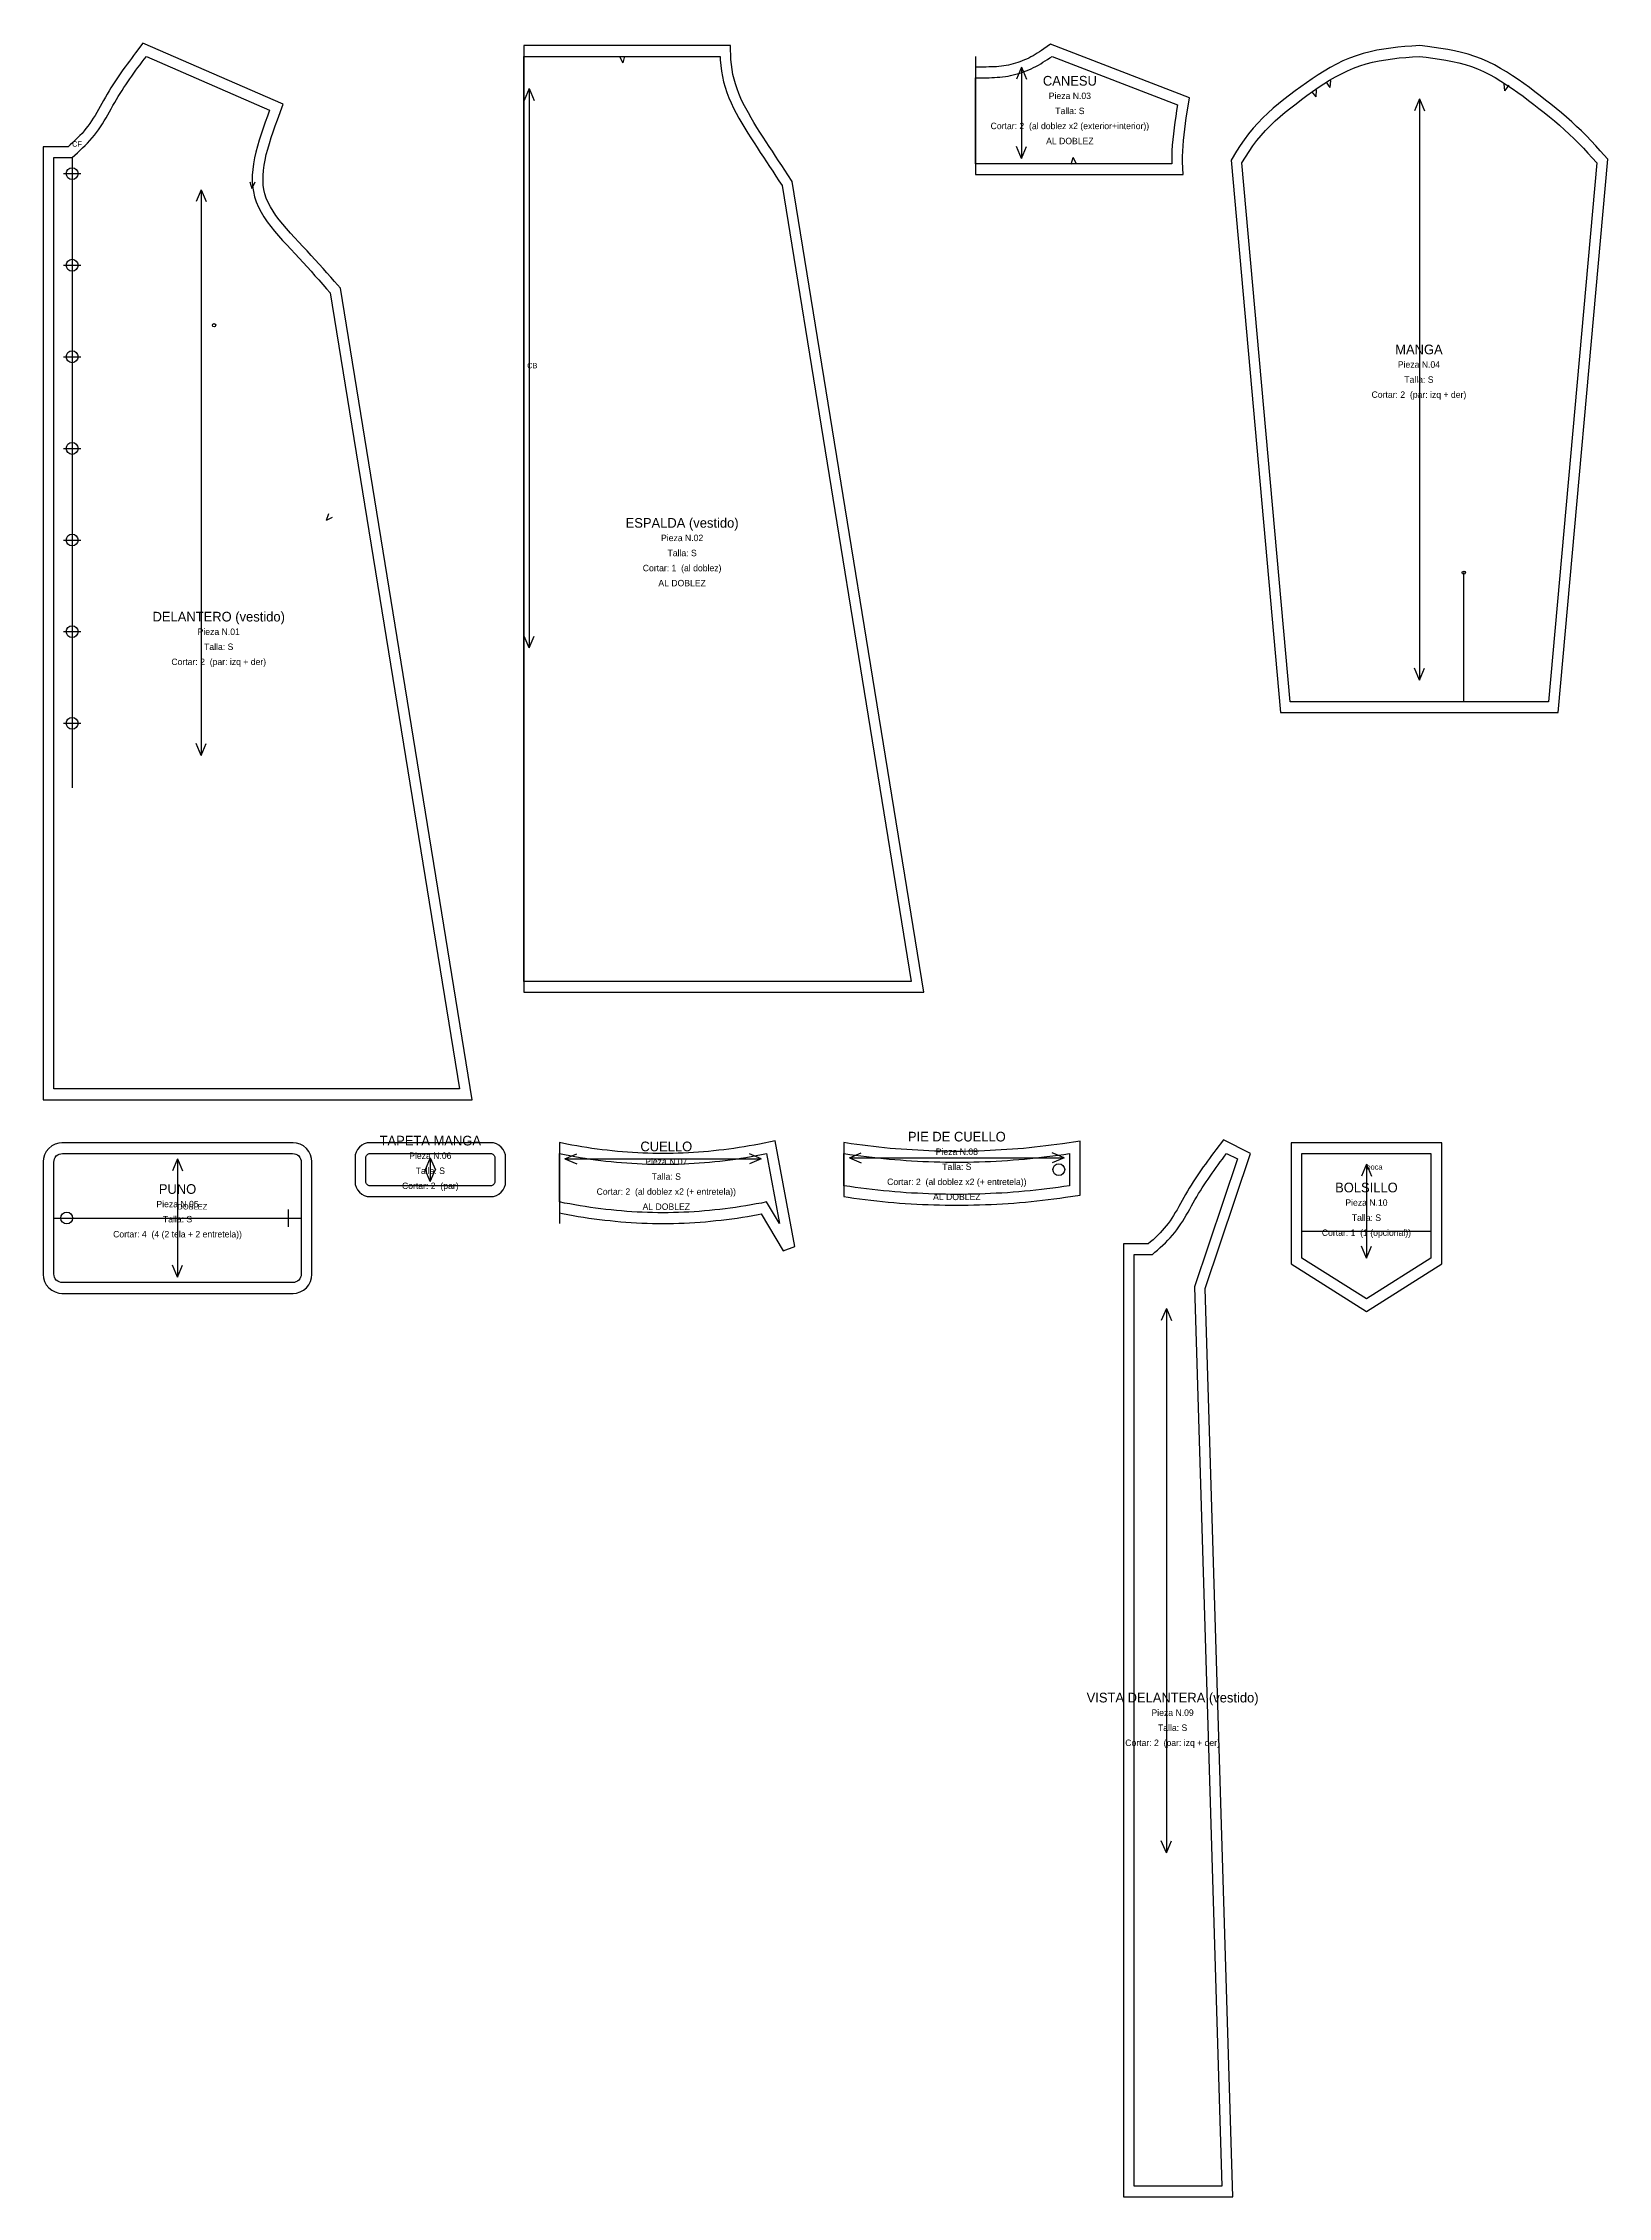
# Model space of a CAD drawing. Header units: centimetres. Extents: x -1 to 144, y -199 to 1.
import ezdxf
from ezdxf.enums import TextEntityAlignment as Align

# ---------------------------------------------------------------- set-up
doc = ezdxf.new("R2010")
doc.units = ezdxf.units.CM
for name, color, linetype in [('BOTONES', 30, 'Continuous'), ('CENTROS', 5, 'Continuous'), ('CONSTRUCCION', 8, 'Continuous'), ('CORTE', 1, 'Continuous'), ('COSTURA', 3, 'Continuous'), ('DOBLEZ', 6, 'Continuous'), ('HILO', 2, 'Continuous'), ('OJAL', 200, 'Continuous'), ('PIQUETES', 4, 'Continuous'), ('REFERENCIAS', 9, 'Continuous'), ('TEXTOS', 7, 'Continuous')]:
    doc.layers.add(name, color=color, linetype=linetype)

msp = doc.modelspace()

# ---------------------------------------------------------------- linework, layer by layer
at = {"layer": 'BOTONES'}
for centre in [(1.7, -10.9), (1.7, -19.42), (1.7, -27.93), (1.7, -36.45), (1.7, -44.97), (1.7, -53.48), (1.7, -62), (93.43, -103.5), (1.2, -108)]:
    msp.add_circle(centre, 0.55, dxfattribs=at)
at = {"layer": 'CENTROS'}
for centre in [(14.9, -25), (131.08, -48)]:
    msp.add_circle(centre, 0.15, dxfattribs=at)
at = {"layer": 'CONSTRUCCION'}
for p, q in [((1.7, -9.4), (1.7, -68)), ((131.08, -60), (131.08, -48)), ((0, -108), (23, -108)), ((116.03, -109.22), (128.03, -109.22))]:
    msp.add_line(p, q, dxfattribs=at)
at = {"layer": 'CORTE'}
for points in [[(-1, -97), (38.88, -97), (26.64, -21.56), (26.1, -20.94), (25.75, -20.54), (25.39, -20.13), (25.03, -19.72), (24.67, -19.32), (24.3, -18.91), (23.93, -18.5), (23.55, -18.08), (23.16, -17.67), (22.77, -17.26), (22.38, -16.84), (22.01, -16.43), (21.64, -16.02), (21.29, -15.61), (20.96, -15.2), (20.65, -14.8), (20.38, -14.39), (20.13, -13.99), (19.92, -13.59), (19.75, -13.19), (19.62, -12.79), (19.53, -12.39), (19.47, -11.97), (19.45, -11.53), (19.45, -11.08), (19.49, -10.61), (19.55, -10.13), (19.64, -9.64), (19.75, -9.13), (19.89, -8.62), (20.04, -8.09), (20.21, -7.55), (20.39, -7.01), (20.59, -6.46), (20.79, -5.91), (21.32, -4.46), (8.27, 1.23), (7.6, 0.34), (7.41, 0.08), (7.21, -0.19), (7.02, -0.45), (6.82, -0.72), (6.63, -0.98), (6.43, -1.25), (6.24, -1.53), (6.05, -1.8), (5.86, -2.08), (5.68, -2.36), (5.49, -2.64), (5.31, -2.93), (5.14, -3.22), (4.96, -3.51), (4.8, -3.8), (4.63, -4.09), (4.47, -4.38), (4.31, -4.66), (4.15, -4.94), (3.99, -5.22), (3.83, -5.49), (3.67, -5.75), (3.51, -6), (3.34, -6.25), (3.17, -6.49), (2.99, -6.72), (2.81, -6.94), (2.62, -7.16), (2.42, -7.37), (2.21, -7.59), (1.99, -7.8), (1.76, -8.01), (1.52, -8.22), (1.32, -8.4), (-1, -8.4), (-1, -97)], [(68.65, -11.63), (68.24, -11.01), (67.96, -10.58), (67.67, -10.14), (67.38, -9.7), (67.09, -9.27), (66.8, -8.83), (66.51, -8.38), (66.22, -7.94), (65.94, -7.5), (65.65, -7.05), (65.37, -6.6), (65.09, -6.16), (64.82, -5.71), (64.57, -5.26), (64.32, -4.81), (64.1, -4.37), (63.88, -3.92), (63.69, -3.47), (63.52, -3.02), (63.36, -2.57), (63.24, -2.13), (63.13, -1.68), (63.05, -1.22), (62.99, -0.76), (62.95, -0.28), (62.9, 1), (43.7, 1), (43.7, -87), (80.88, -87), (68.65, -11.63)], [(104.94, -9.8), (104.93, -9.32), (104.95, -8.82), (104.98, -8.32), (105.02, -7.81), (105.07, -7.3), (105.14, -6.78), (105.21, -6.25), (105.28, -5.72), (105.37, -5.19), (105.57, -3.86), (92.67, 1.12), (92.03, 0.69), (91.83, 0.55), (91.63, 0.42), (91.43, 0.29), (91.23, 0.17), (91.04, 0.05), (90.84, -0.05), (90.64, -0.16), (90.44, -0.25), (90.24, -0.34), (90.03, -0.43), (89.82, -0.51), (89.61, -0.58), (89.4, -0.65), (89.19, -0.71), (88.97, -0.76), (88.76, -0.81), (88.54, -0.85), (88.32, -0.88), (88.09, -0.91), (87.87, -0.94), (87.64, -0.96), (87.41, -0.97), (87.17, -0.98), (86.93, -0.99), (86.69, -1), (86.45, -1), (86.2, -1), (85.95, -1), (85.7, -1), (85.7, -11), (104.98, -11), (104.94, -9.8)], [(114.04, -61), (139.87, -61), (144.48, -9.56), (143.77, -8.77), (143.35, -8.31), (142.92, -7.85), (142.48, -7.39), (142.03, -6.94), (141.57, -6.51), (141.11, -6.08), (140.64, -5.66), (140.16, -5.25), (139.67, -4.85), (139.18, -4.45), (138.69, -4.06), (138.19, -3.67), (137.69, -3.29), (137.18, -2.91), (136.67, -2.53), (136.15, -2.16), (135.61, -1.8), (135.06, -1.45), (134.5, -1.12), (133.93, -0.8), (133.34, -0.51), (132.74, -0.24), (132.12, -0.01), (131.5, 0.19), (130.86, 0.37), (130.23, 0.51), (129.59, 0.63), (128.96, 0.74), (128.33, 0.83), (127.7, 0.91), (126.98, 1), (126.24, 0.95), (125.6, 0.9), (124.96, 0.84), (124.31, 0.77), (123.66, 0.68), (123.01, 0.57), (122.37, 0.43), (121.72, 0.27), (121.08, 0.06), (120.46, -0.17), (119.84, -0.43), (119.25, -0.72), (118.66, -1.04), (118.09, -1.37), (117.53, -1.72), (116.98, -2.08), (116.45, -2.45), (115.92, -2.83), (115.4, -3.21), (114.88, -3.6), (114.36, -4), (113.86, -4.41), (113.36, -4.83), (112.87, -5.27), (112.39, -5.73), (111.93, -6.2), (111.49, -6.69), (111.06, -7.21), (110.67, -7.75), (110.3, -8.29), (109.95, -8.83), (109.44, -9.65), (114.04, -61)], [(-1, -113.25), (-0.97, -113.55), (-0.87, -113.89), (-0.7, -114.2), (-0.48, -114.48), (-0.2, -114.7), (0.11, -114.87), (0.45, -114.97), (0.75, -115), (22.25, -115), (22.55, -114.97), (22.89, -114.87), (23.2, -114.7), (23.48, -114.48), (23.7, -114.2), (23.87, -113.89), (23.97, -113.55), (24, -113.25), (24, -102.75), (23.97, -102.45), (23.87, -102.11), (23.7, -101.8), (23.48, -101.52), (23.2, -101.3), (22.89, -101.13), (22.55, -101.03), (22.25, -101), (0.75, -101), (0.45, -101.03), (0.11, -101.13), (-0.2, -101.3), (-0.48, -101.52), (-0.7, -101.8), (-0.87, -102.11), (-0.97, -102.45), (-1, -102.75), (-1, -113.25)], [(28, -104.65), (28.02, -104.87), (28.1, -105.14), (28.23, -105.38), (28.41, -105.59), (28.62, -105.77), (28.86, -105.9), (29.13, -105.98), (29.35, -106), (40.65, -106), (40.87, -105.98), (41.14, -105.9), (41.38, -105.77), (41.59, -105.59), (41.77, -105.38), (41.9, -105.14), (41.98, -104.87), (42, -104.65), (42, -102.35), (41.98, -102.13), (41.9, -101.86), (41.77, -101.62), (41.59, -101.41), (41.38, -101.23), (41.14, -101.1), (40.87, -101.02), (40.65, -101), (29.35, -101), (29.13, -101.02), (28.86, -101.1), (28.62, -101.23), (28.41, -101.41), (28.23, -101.62), (28.1, -101.86), (28.02, -102.13), (28, -102.35), (28, -104.65)], [(47.78, -107.67), (48.27, -107.76), (48.76, -107.85), (49.25, -107.93), (49.75, -108), (50.24, -108.07), (50.73, -108.13), (51.22, -108.19), (51.71, -108.24), (52.2, -108.29), (52.7, -108.34), (53.19, -108.37), (53.68, -108.41), (54.17, -108.44), (54.66, -108.46), (55.16, -108.48), (55.65, -108.49), (56.14, -108.5), (56.63, -108.5), (57.12, -108.5), (57.62, -108.49), (58.11, -108.48), (58.6, -108.46), (59.09, -108.44), (59.58, -108.41), (60.08, -108.37), (60.57, -108.34), (61.06, -108.29), (61.55, -108.24), (62.04, -108.19), (62.53, -108.13), (63.03, -108.07), (63.52, -108), (64.01, -107.93), (64.5, -107.85), (64.99, -107.76), (65.48, -107.67), (65.77, -107.62), (67.82, -111.04), (68.88, -110.64), (67.06, -100.82), (65.59, -101.12), (65.12, -101.21), (64.65, -101.29), (64.17, -101.37), (63.7, -101.45), (63.23, -101.52), (62.76, -101.59), (62.29, -101.65), (61.82, -101.7), (61.34, -101.76), (60.87, -101.8), (60.4, -101.84), (59.93, -101.88), (59.46, -101.91), (58.99, -101.94), (58.52, -101.96), (58.05, -101.98), (57.57, -101.99), (57.1, -102), (56.63, -102), (56.16, -102), (55.69, -101.99), (55.22, -101.98), (54.75, -101.96), (54.28, -101.94), (53.8, -101.91), (53.33, -101.88), (52.86, -101.84), (52.39, -101.8), (51.92, -101.76), (51.45, -101.7), (50.98, -101.65), (50.5, -101.59), (50.03, -101.52), (49.56, -101.45), (49.09, -101.37), (48.62, -101.29), (48.15, -101.21), (47.68, -101.12), (47, -100.98), (47, -107.52), (47.29, -107.58), (47.78, -107.67)], [(74.38, -106.14), (74.91, -106.21), (75.44, -106.28), (75.97, -106.34), (76.5, -106.4), (77.03, -106.46), (77.57, -106.51), (78.1, -106.55), (78.63, -106.6), (79.16, -106.64), (79.69, -106.67), (80.22, -106.7), (80.76, -106.73), (81.29, -106.75), (81.82, -106.77), (82.35, -106.78), (82.88, -106.79), (83.41, -106.8), (83.95, -106.8), (84.48, -106.8), (85.01, -106.79), (85.54, -106.78), (86.07, -106.77), (86.6, -106.75), (87.14, -106.73), (87.67, -106.7), (88.2, -106.67), (88.73, -106.64), (89.26, -106.6), (89.79, -106.55), (90.33, -106.51), (90.86, -106.46), (91.39, -106.4), (91.92, -106.34), (92.45, -106.28), (92.98, -106.21), (93.52, -106.14), (94.05, -106.07), (95.43, -105.86), (95.43, -100.84), (93.76, -101.09), (93.24, -101.16), (92.73, -101.23), (92.21, -101.3), (91.69, -101.36), (91.18, -101.41), (90.66, -101.47), (90.14, -101.52), (89.63, -101.56), (89.11, -101.6), (88.59, -101.64), (88.08, -101.67), (87.56, -101.7), (87.04, -101.73), (86.53, -101.75), (86.01, -101.77), (85.5, -101.78), (84.98, -101.79), (84.46, -101.8), (83.95, -101.8), (83.43, -101.8), (82.91, -101.79), (82.4, -101.78), (81.88, -101.77), (81.36, -101.75), (80.85, -101.73), (80.33, -101.7), (79.81, -101.67), (79.3, -101.64), (78.78, -101.6), (78.26, -101.56), (77.75, -101.52), (77.23, -101.47), (76.71, -101.41), (76.2, -101.36), (75.68, -101.3), (75.17, -101.23), (74.65, -101.16), (74.13, -101.09), (73.46, -100.99), (73.46, -106.01), (73.84, -106.07), (74.38, -106.14)], [(99.43, -199), (109.61, -199), (107.03, -114.55), (111.25, -101.99), (108.73, -100.73), (108.03, -101.66), (107.84, -101.92), (107.64, -102.19), (107.45, -102.45), (107.25, -102.72), (107.06, -102.98), (106.86, -103.25), (106.67, -103.53), (106.48, -103.8), (106.29, -104.08), (106.11, -104.36), (105.92, -104.64), (105.74, -104.93), (105.56, -105.22), (105.39, -105.51), (105.22, -105.8), (105.06, -106.09), (104.9, -106.38), (104.74, -106.66), (104.58, -106.94), (104.42, -107.22), (104.26, -107.49), (104.1, -107.75), (103.94, -108), (103.77, -108.25), (103.6, -108.49), (103.42, -108.72), (103.24, -108.94), (103.05, -109.16), (102.85, -109.37), (102.63, -109.59), (102.41, -109.8), (102.19, -110.01), (101.95, -110.22), (101.75, -110.4), (99.43, -110.4), (99.43, -199)], [(115.03, -112.27), (122.03, -116.68), (129.03, -112.27), (129.03, -101), (115.03, -101), (115.03, -112.27)]]:
    msp.add_lwpolyline(points, close=True, dxfattribs=at)
at = {"layer": 'COSTURA'}
for points in [[(0, -9.4), (1.7, -9.4), (1.95, -9.18), (2.19, -8.97), (2.43, -8.75), (2.67, -8.52), (2.91, -8.3), (3.14, -8.07), (3.36, -7.83), (3.57, -7.59), (3.78, -7.34), (3.97, -7.08), (4.16, -6.82), (4.34, -6.55), (4.52, -6.28), (4.69, -6), (4.85, -5.72), (5.02, -5.44), (5.18, -5.16), (5.34, -4.87), (5.5, -4.58), (5.66, -4.3), (5.83, -4.02), (5.99, -3.73), (6.16, -3.46), (6.34, -3.18), (6.51, -2.91), (6.69, -2.64), (6.88, -2.37), (7.06, -2.1), (7.25, -1.83), (7.44, -1.57), (7.63, -1.3), (7.82, -1.04), (8.02, -0.78), (8.21, -0.52), (8.4, -0.26), (8.6, 0), (20.06, -5), (19.85, -5.56), (19.65, -6.12), (19.45, -6.68), (19.26, -7.24), (19.08, -7.8), (18.92, -8.35), (18.78, -8.9), (18.66, -9.44), (18.56, -9.98), (18.49, -10.51), (18.45, -11.04), (18.45, -11.56), (18.48, -12.07), (18.55, -12.57), (18.66, -13.06), (18.82, -13.54), (19.02, -14.01), (19.26, -14.48), (19.53, -14.93), (19.84, -15.38), (20.17, -15.82), (20.52, -16.25), (20.89, -16.68), (21.27, -17.11), (21.65, -17.52), (22.04, -17.94), (22.43, -18.35), (22.81, -18.76), (23.19, -19.17), (23.56, -19.58), (23.92, -19.98), (24.28, -20.39), (24.64, -20.79), (25, -21.2), (25.35, -21.6), (25.7, -22), (37.7, -96), (0, -96)], [(43.7, 0), (61.94, 0), (61.96, -0.34), (62, -0.86), (62.06, -1.37), (62.15, -1.88), (62.27, -2.38), (62.41, -2.87), (62.58, -3.36), (62.76, -3.85), (62.97, -4.33), (63.2, -4.81), (63.44, -5.28), (63.69, -5.75), (63.96, -6.21), (64.24, -6.68), (64.52, -7.13), (64.81, -7.59), (65.1, -8.04), (65.39, -8.49), (65.68, -8.93), (65.97, -9.37), (66.26, -9.81), (66.54, -10.25), (66.83, -10.69), (67.12, -11.13), (67.41, -11.56), (67.7, -12), (79.7, -86), (43.7, -86)], [(85.7, -2), (85.95, -2), (86.2, -2), (86.46, -2), (86.71, -2), (86.96, -1.99), (87.21, -1.98), (87.46, -1.97), (87.71, -1.95), (87.96, -1.93), (88.21, -1.91), (88.46, -1.87), (88.71, -1.83), (88.95, -1.79), (89.2, -1.73), (89.44, -1.67), (89.69, -1.61), (89.93, -1.53), (90.16, -1.45), (90.4, -1.36), (90.63, -1.26), (90.86, -1.16), (91.09, -1.05), (91.31, -0.94), (91.53, -0.81), (91.75, -0.69), (91.96, -0.55), (92.17, -0.42), (92.38, -0.28), (92.59, -0.14), (92.8, 0), (104.46, -4.5), (104.38, -5.04), (104.3, -5.58), (104.22, -6.11), (104.14, -6.65), (104.08, -7.19), (104.02, -7.72), (103.98, -8.25), (103.95, -8.78), (103.93, -9.3), (103.94, -9.83), (103.94, -10), (85.7, -10)], [(110.46, -9.9), (110.79, -9.37), (111.13, -8.84), (111.48, -8.33), (111.85, -7.83), (112.25, -7.35), (112.66, -6.88), (113.1, -6.44), (113.55, -6.01), (114.01, -5.59), (114.49, -5.18), (114.99, -4.79), (115.49, -4.4), (115.99, -4.02), (116.5, -3.64), (117.02, -3.27), (117.54, -2.91), (118.07, -2.56), (118.61, -2.23), (119.15, -1.91), (119.7, -1.62), (120.26, -1.34), (120.83, -1.1), (121.41, -0.88), (122, -0.7), (122.59, -0.54), (123.2, -0.41), (123.82, -0.31), (124.44, -0.22), (125.06, -0.15), (125.69, -0.1), (126.32, -0.05), (126.95, 0), (127.57, -0.08), (128.19, -0.16), (128.81, -0.25), (129.42, -0.35), (130.02, -0.47), (130.62, -0.6), (131.21, -0.76), (131.79, -0.95), (132.36, -1.17), (132.92, -1.41), (133.47, -1.69), (134.01, -1.98), (134.54, -2.3), (135.06, -2.64), (135.58, -2.98), (136.09, -3.35), (136.59, -3.71), (137.09, -4.09), (137.58, -4.47), (138.07, -4.85), (138.56, -5.23), (139.04, -5.62), (139.51, -6.01), (139.98, -6.41), (140.44, -6.82), (140.89, -7.24), (141.34, -7.66), (141.77, -8.09), (142.2, -8.54), (142.62, -8.99), (143.03, -9.44), (143.45, -9.9), (138.95, -60), (114.95, -60)], [(0, -102.8), (0.02, -102.64), (0.06, -102.49), (0.13, -102.36), (0.23, -102.23), (0.36, -102.13), (0.49, -102.06), (0.64, -102.02), (0.8, -102), (22.2, -102), (22.36, -102.02), (22.51, -102.06), (22.64, -102.13), (22.77, -102.23), (22.87, -102.36), (22.94, -102.49), (22.98, -102.64), (23, -102.8), (23, -113.2), (22.98, -113.36), (22.94, -113.51), (22.87, -113.64), (22.77, -113.77), (22.64, -113.87), (22.51, -113.94), (22.36, -113.98), (22.2, -114), (0.8, -114), (0.64, -113.98), (0.49, -113.94), (0.36, -113.87), (0.23, -113.77), (0.13, -113.64), (0.06, -113.51), (0.02, -113.36), (0, -113.2)], [(29, -102.4), (29.01, -102.32), (29.03, -102.25), (29.07, -102.18), (29.12, -102.12), (29.18, -102.07), (29.25, -102.03), (29.32, -102.01), (29.4, -102), (40.6, -102), (40.68, -102.01), (40.75, -102.03), (40.82, -102.07), (40.88, -102.12), (40.93, -102.18), (40.97, -102.25), (40.99, -102.32), (41, -102.4), (41, -104.6), (40.99, -104.68), (40.97, -104.75), (40.93, -104.82), (40.88, -104.88), (40.82, -104.93), (40.75, -104.97), (40.68, -104.99), (40.6, -105), (29.4, -105), (29.32, -104.99), (29.25, -104.97), (29.18, -104.93), (29.12, -104.88), (29.07, -104.82), (29.03, -104.75), (29.01, -104.68), (29, -104.6)], [(47, -102), (47.48, -102.1), (47.96, -102.19), (48.44, -102.28), (48.93, -102.36), (49.41, -102.44), (49.89, -102.51), (50.37, -102.58), (50.85, -102.64), (51.33, -102.7), (51.82, -102.75), (52.3, -102.8), (52.78, -102.84), (53.26, -102.88), (53.74, -102.91), (54.22, -102.94), (54.71, -102.96), (55.19, -102.98), (55.67, -102.99), (56.15, -103), (56.63, -103), (57.11, -103), (57.6, -102.99), (58.08, -102.98), (58.56, -102.96), (59.04, -102.94), (59.52, -102.91), (60, -102.88), (60.48, -102.84), (60.97, -102.8), (61.45, -102.75), (61.93, -102.7), (62.41, -102.64), (62.89, -102.58), (63.37, -102.51), (63.86, -102.44), (64.34, -102.36), (64.82, -102.28), (65.3, -102.19), (65.78, -102.1), (66.26, -102), (67.46, -108.5), (66.26, -106.5), (65.78, -106.6), (65.3, -106.69), (64.82, -106.78), (64.34, -106.86), (63.86, -106.94), (63.37, -107.01), (62.89, -107.08), (62.41, -107.14), (61.93, -107.2), (61.45, -107.25), (60.97, -107.3), (60.48, -107.34), (60, -107.38), (59.52, -107.41), (59.04, -107.44), (58.56, -107.46), (58.08, -107.48), (57.6, -107.49), (57.11, -107.5), (56.63, -107.5), (56.15, -107.5), (55.67, -107.49), (55.19, -107.48), (54.71, -107.46), (54.22, -107.44), (53.74, -107.41), (53.26, -107.38), (52.78, -107.34), (52.3, -107.3), (51.82, -107.25), (51.33, -107.2), (50.85, -107.14), (50.37, -107.08), (49.89, -107.01), (49.41, -106.94), (48.93, -106.86), (48.44, -106.78), (47.96, -106.69), (47.48, -106.6), (47, -106.5)], [(73.46, -102), (73.99, -102.08), (74.51, -102.15), (75.04, -102.22), (75.56, -102.29), (76.08, -102.35), (76.61, -102.41), (77.13, -102.46), (77.66, -102.51), (78.18, -102.56), (78.71, -102.6), (79.23, -102.64), (79.75, -102.67), (80.28, -102.7), (80.8, -102.73), (81.33, -102.75), (81.85, -102.77), (82.37, -102.78), (82.9, -102.79), (83.42, -102.8), (83.95, -102.8), (84.47, -102.8), (84.99, -102.79), (85.52, -102.78), (86.04, -102.77), (86.57, -102.75), (87.09, -102.73), (87.61, -102.7), (88.14, -102.67), (88.66, -102.64), (89.19, -102.6), (89.71, -102.56), (90.24, -102.51), (90.76, -102.46), (91.28, -102.41), (91.81, -102.35), (92.33, -102.29), (92.86, -102.22), (93.38, -102.15), (93.9, -102.08), (94.43, -102), (94.43, -105), (93.9, -105.08), (93.38, -105.15), (92.86, -105.22), (92.33, -105.29), (91.81, -105.35), (91.28, -105.41), (90.76, -105.46), (90.24, -105.51), (89.71, -105.56), (89.19, -105.6), (88.66, -105.64), (88.14, -105.67), (87.61, -105.7), (87.09, -105.73), (86.57, -105.75), (86.04, -105.77), (85.52, -105.78), (84.99, -105.79), (84.47, -105.8), (83.95, -105.8), (83.42, -105.8), (82.9, -105.79), (82.37, -105.78), (81.85, -105.77), (81.33, -105.75), (80.8, -105.73), (80.28, -105.7), (79.75, -105.67), (79.23, -105.64), (78.71, -105.6), (78.18, -105.56), (77.66, -105.51), (77.13, -105.46), (76.61, -105.41), (76.08, -105.35), (75.56, -105.29), (75.04, -105.22), (74.51, -105.15), (73.99, -105.08), (73.46, -105)], [(100.43, -111.4), (102.13, -111.4), (102.37, -111.18), (102.62, -110.97), (102.86, -110.75), (103.1, -110.52), (103.34, -110.3), (103.56, -110.07), (103.79, -109.83), (104, -109.59), (104.21, -109.34), (104.4, -109.08), (104.59, -108.82), (104.77, -108.55), (104.95, -108.28), (105.12, -108), (105.28, -107.72), (105.45, -107.44), (105.61, -107.16), (105.77, -106.87), (105.93, -106.58), (106.09, -106.3), (106.25, -106.02), (106.42, -105.73), (106.59, -105.46), (106.77, -105.18), (106.94, -104.91), (107.12, -104.64), (107.31, -104.37), (107.49, -104.1), (107.68, -103.83), (107.87, -103.57), (108.06, -103.3), (108.25, -103.04), (108.44, -102.78), (108.64, -102.52), (108.83, -102.26), (109.03, -102), (110.03, -102.5), (106.03, -114.4), (108.58, -198), (100.43, -198)], [(116.03, -102), (128.03, -102), (128.03, -111.72), (122.03, -115.5), (116.03, -111.72)]]:
    msp.add_lwpolyline(points, close=True, dxfattribs=at)
at = {"layer": 'DOBLEZ'}
for p, q in [((43.7, 0), (43.7, -86)), ((85.7, 0), (85.7, -10)), ((47, -102), (47, -108.5)), ((73.46, -102), (73.46, -105.8))]:
    msp.add_line(p, q, dxfattribs=at)
at = {"layer": 'HILO'}
for p, q in [((89.96, -1), (89.49, -2.11)), ((89.96, -1), (89.96, -9.5)), ((89.96, -1), (90.43, -2.11)), ((44.2, -3), (43.73, -4.11)), ((44.2, -3), (44.2, -55)), ((44.2, -3), (44.67, -4.11)), ((126.95, -3.96), (126.49, -5.07)), ((126.95, -3.96), (126.95, -58)), ((126.95, -3.96), (127.42, -5.07)), ((89.96, -9.5), (89.49, -8.39)), ((89.96, -9.5), (90.43, -8.39)), ((13.7, -12.4), (13.23, -13.51)), ((13.7, -12.4), (13.7, -65)), ((13.7, -12.4), (14.17, -13.51)), ((44.2, -55), (43.73, -53.89)), ((44.2, -55), (44.67, -53.89)), ((126.95, -58), (126.49, -56.89)), ((126.95, -58), (127.42, -56.89)), ((13.7, -65), (13.23, -63.89)), ((13.7, -65), (14.17, -63.89)), ((47.5, -102.5), (48.61, -102.03)), ((65.76, -102.5), (64.66, -102.03)), ((73.96, -102.4), (75.07, -101.93)), ((93.93, -102.4), (92.82, -101.93)), ((11.5, -102.5), (11.03, -103.61)), ((11.5, -102.5), (11.5, -113.5)), ((11.5, -102.5), (11.97, -103.61)), ((35, -102.4), (34.53, -103.51)), ((35, -104.6), (34.53, -103.49)), ((35, -102.4), (35, -104.6)), ((35, -102.4), (35.47, -103.51)), ((35, -104.6), (35.47, -103.49)), ((47.5, -102.5), (65.76, -102.5)), ((47.5, -102.5), (48.61, -102.97)), ((65.76, -102.5), (64.66, -102.97)), ((73.96, -102.4), (93.93, -102.4)), ((73.96, -102.4), (75.07, -102.87)), ((93.93, -102.4), (92.82, -102.87)), ((122.03, -103), (121.56, -104.11)), ((122.03, -103), (122.03, -111.72)), ((122.03, -103), (122.5, -104.11)), ((122.03, -111.72), (121.56, -110.61)), ((122.03, -111.72), (122.5, -110.61)), ((11.5, -113.5), (11.03, -112.39)), ((11.5, -113.5), (11.97, -112.39)), ((103.43, -116.4), (102.96, -117.51)), ((103.43, -116.4), (103.43, -167)), ((103.43, -116.4), (103.9, -117.51)), ((103.43, -167), (102.96, -165.89)), ((103.43, -167), (103.9, -165.89))]:
    msp.add_line(p, q, dxfattribs=at)
at = {"layer": 'OJAL'}
for p, q in [((0.9, -10.9), (2.5, -10.9)), ((0.9, -19.42), (2.5, -19.42)), ((0.9, -27.93), (2.5, -27.93)), ((0.9, -36.45), (2.5, -36.45)), ((0.9, -44.97), (2.5, -44.97)), ((0.9, -53.48), (2.5, -53.48)), ((0.9, -62), (2.5, -62)), ((21.8, -107.2), (21.8, -108.8))]:
    msp.add_line(p, q, dxfattribs=at)
at = {"layer": 'PIQUETES'}
for p, q in [((53.06, 0.03), (52.89, -0.6)), ((52.58, -0.03), (52.89, -0.6)), ((116.91, -3.27), (117.34, -3.75)), ((117.36, -3.11), (117.34, -3.75)), ((118.24, -2.38), (118.64, -2.89)), ((118.7, -2.24), (118.64, -2.89)), ((134.81, -2.56), (134.87, -3.2)), ((135.27, -2.69), (134.87, -3.2)), ((94.58, -10.02), (94.77, -9.4)), ((95.06, -9.98), (94.77, -9.4)), ((18.21, -11.67), (18.41, -12.28)), ((18.69, -11.7), (18.41, -12.28)), ((25.52, -42.54), (25.31, -43.16)), ((25.88, -42.86), (25.31, -43.16))]:
    msp.add_line(p, q, dxfattribs=at)

# ---------------------------------------------------------------- texts
at = {"layer": 'REFERENCIAS'}
for s, p in [('CF', (1.7, -8.4)), ('CB', (44, -29)), ('boca', (122.03, -103.5)), ('DOBLEZ', (11.5, -107.2))]:
    msp.add_text(s, height=0.5, dxfattribs=at).set_placement(p)
at = {"layer": 'TEXTOS'}
for s, height, p in [('CANESU', 0.9, (94.46, -2.27)), ('Pieza N.03', 0.6, (94.46, -3.67)), ('Talla: S', 0.6, (94.46, -5.07)), ('Cortar: 2  (al doblez x2 (exterior+interior))', 0.6, (94.46, -6.47)), ('AL DOBLEZ', 0.6, (94.46, -7.87)), ('MANGA', 0.9, (126.91, -27.25)), ('Pieza N.04', 0.6, (126.91, -28.65)), ('Talla: S', 0.6, (126.91, -30.05)), ('Cortar: 2  (par: izq + der)', 0.6, (126.91, -31.45)), ('ESPALDA (vestido)', 0.9, (58.41, -43.37)), ('Pieza N.02', 0.6, (58.41, -44.77)), ('Talla: S', 0.6, (58.41, -46.17)), ('Cortar: 1  (al doblez)', 0.6, (58.41, -47.57)), ('AL DOBLEZ', 0.6, (58.41, -48.97)), ('DELANTERO (vestido)', 0.9, (15.33, -52.09)), ('Pieza N.01', 0.6, (15.33, -53.49)), ('Cortar: 2  (par: izq + der)', 0.6, (15.33, -56.29)), ('Talla: S', 0.6, (15.33, -54.89)), ('PIE DE CUELLO', 0.9, (83.95, -100.43)), ('TAPETA MANGA', 0.9, (35, -100.8)), ('Pieza N.06', 0.6, (35, -102.2)), ('CUELLO', 0.9, (56.94, -101.34)), ('Pieza N.08', 0.6, (83.95, -101.83)), ('Talla: S', 0.6, (35, -103.6)), ('Pieza N.07', 0.6, (56.94, -102.74)), ('Talla: S', 0.6, (56.94, -104.14)), ('Talla: S', 0.6, (83.95, -103.23)), ('PUNO', 0.9, (11.5, -105.3)), ('Cortar: 2  (par)', 0.6, (35, -105)), ('Cortar: 2  (al doblez x2 (+ entretela))', 0.6, (56.94, -105.54)), ('Cortar: 2  (al doblez x2 (+ entretela))', 0.6, (83.95, -104.63)), ('AL DOBLEZ', 0.6, (83.95, -106.03)), ('BOLSILLO', 0.9, (122.03, -105.16)), ('Pieza N.05', 0.6, (11.5, -106.7)), ('Talla: S', 0.6, (11.5, -108.1)), ('AL DOBLEZ', 0.6, (56.94, -106.94)), ('Pieza N.10', 0.6, (122.03, -106.56)), ('Talla: S', 0.6, (122.03, -107.96)), ('Cortar: 4  (4 (2 tela + 2 entretela))', 0.6, (11.5, -109.5)), ('Cortar: 1  (1 (opcional))', 0.6, (122.03, -109.36)), ('VISTA DELANTERA (vestido)', 0.9, (104.01, -152.58)), ('Pieza N.09', 0.6, (104.01, -153.98)), ('Talla: S', 0.6, (104.01, -155.38)), ('Cortar: 2  (par: izq + der)', 0.6, (104.01, -156.78))]:
    msp.add_text(s, height=height, dxfattribs=at).set_placement(p, align=Align.MIDDLE_CENTER)

doc.saveas('drawing.dxf')
